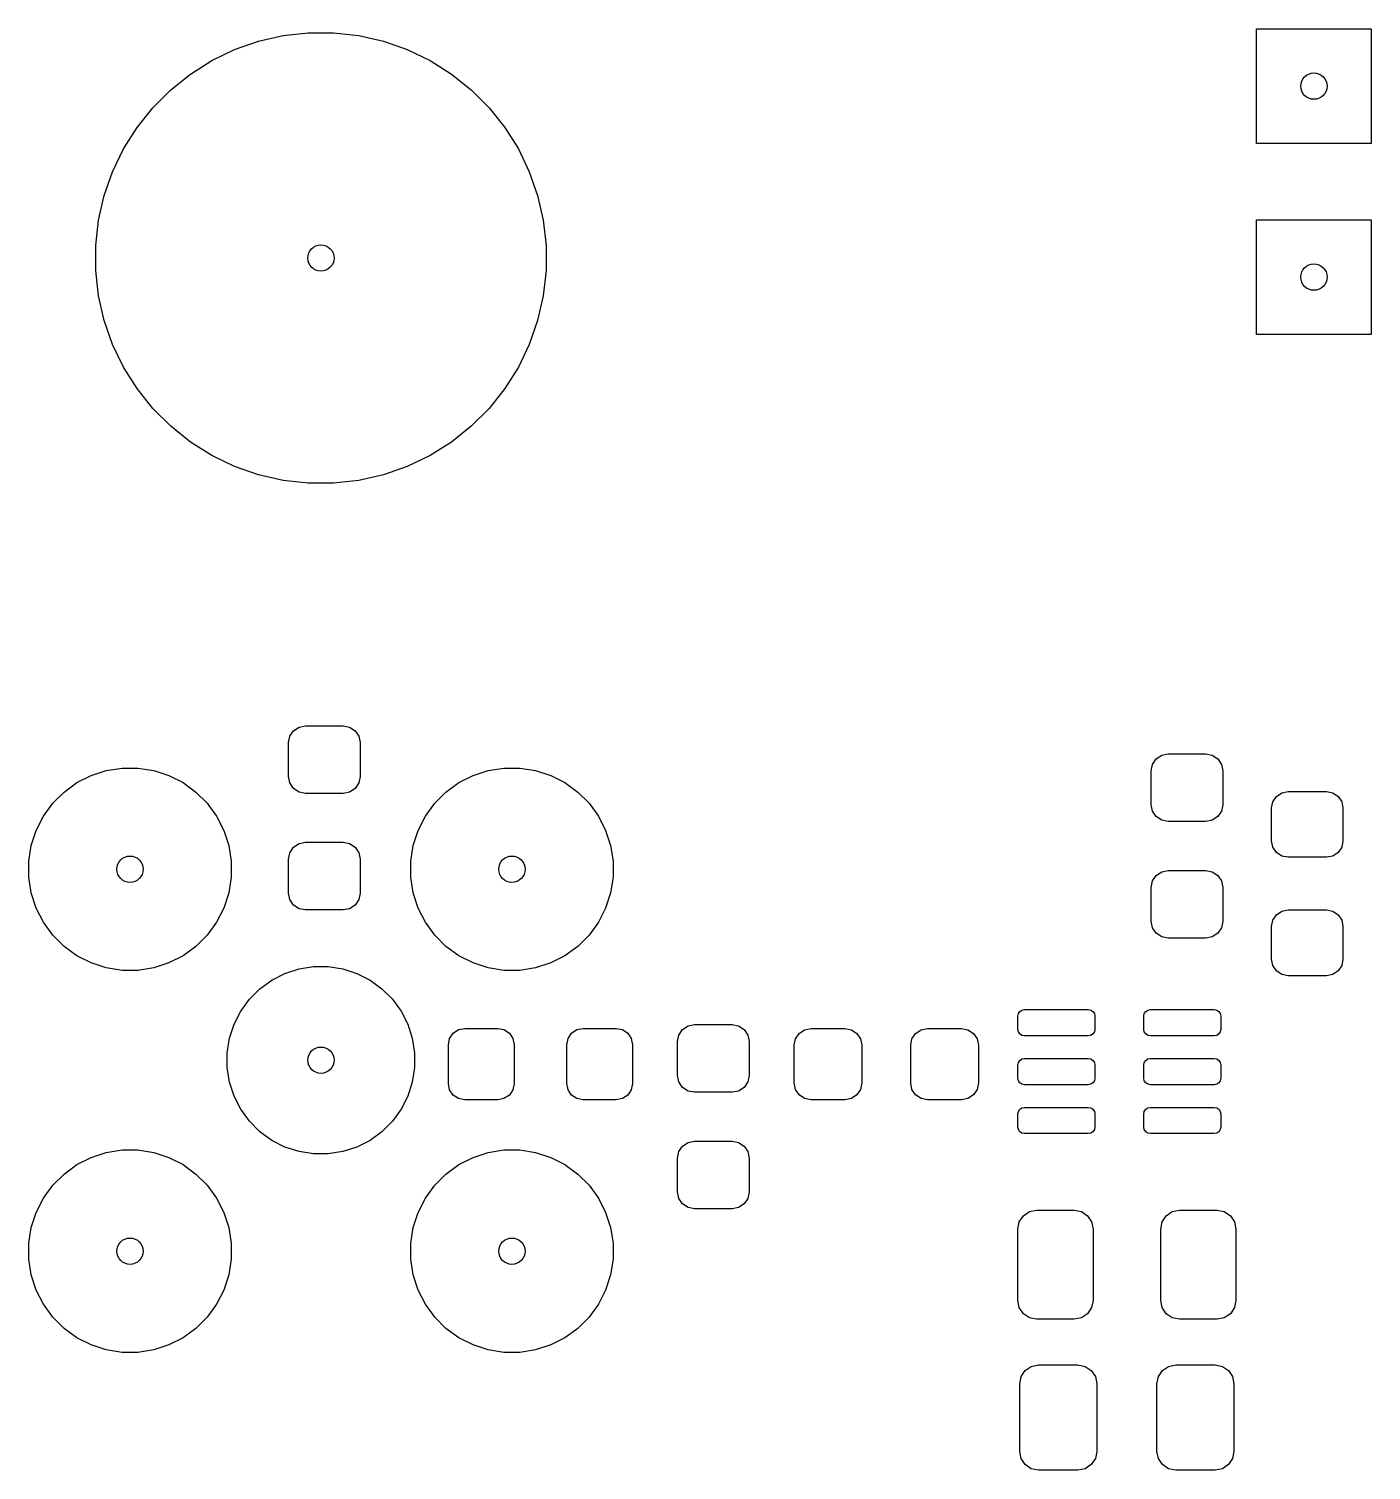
# Model space of a CAD drawing. Header units: inches. Extents: x -2.14 to 1.75, y 0.51 to 2.77.
# Drawn here: x -2.143 to -1.44, y 1.99 to 2.745 of the extents above; entities that cross this region are included whole.
import ezdxf

# ---------------------------------------------------------------- set-up
doc = ezdxf.new("R2010")
doc.units = ezdxf.units.IN
doc.header["$MEASUREMENT"] = 0
doc.layers.add('BLACK', color=250, linetype='CONTINUOUS')

msp = doc.modelspace()

# ---------------------------------------------------------------- linework, layer by layer
at = {"layer": 'BLACK', "linetype": 'CONTINUOUS'}
for p, q in [((-2.0227, 2.73849), (-2.00978, 2.74144)), ((-2.00978, 2.74144), (-1.99662, 2.74292)), ((-1.99662, 2.74292), (-1.98338, 2.74292)), ((-1.98338, 2.74292), (-1.97022, 2.74144)), ((-1.97022, 2.74144), (-1.9573, 2.73849)), ((-1.5, 2.685), (-1.5, 2.745)), ((-1.5, 2.745), (-1.44, 2.745)), ((-1.44, 2.745), (-1.44, 2.685)), ((-2.04713, 2.72837), (-2.0352, 2.73412)), ((-2.0352, 2.73412), (-2.0227, 2.73849)), ((-1.9573, 2.73849), (-1.9448, 2.73412)), ((-1.9448, 2.73412), (-1.93287, 2.72837)), ((-2.05835, 2.72133), (-2.04713, 2.72837)), ((-1.93287, 2.72837), (-1.92165, 2.72133)), ((-2.0687, 2.71307), (-2.05835, 2.72133)), ((-1.92165, 2.72133), (-1.9113, 2.71307)), ((-2.07807, 2.7037), (-2.0687, 2.71307)), ((-1.9113, 2.71307), (-1.90193, 2.7037)), ((-2.08633, 2.69335), (-2.07807, 2.7037)), ((-1.90193, 2.7037), (-1.89367, 2.69335)), ((-2.09337, 2.68213), (-2.08633, 2.69335)), ((-1.89367, 2.69335), (-1.88663, 2.68213)), ((-2.09912, 2.6702), (-2.09337, 2.68213)), ((-1.88663, 2.68213), (-1.88088, 2.6702)), ((-1.44, 2.685), (-1.5, 2.685)), ((-2.10349, 2.6577), (-2.09912, 2.6702)), ((-1.88088, 2.6702), (-1.87651, 2.6577)), ((-2.10644, 2.64478), (-2.10349, 2.6577)), ((-1.87651, 2.6577), (-1.87356, 2.64478)), ((-2.10792, 2.63162), (-2.10644, 2.64478)), ((-1.87356, 2.64478), (-1.87208, 2.63162)), ((-1.5, 2.585), (-1.5, 2.645)), ((-1.5, 2.645), (-1.44, 2.645)), ((-1.44, 2.645), (-1.44, 2.585)), ((-2.10792, 2.61838), (-2.10792, 2.63162)), ((-1.87208, 2.63162), (-1.87208, 2.61838)), ((-2.10644, 2.60522), (-2.10792, 2.61838)), ((-1.87208, 2.61838), (-1.87356, 2.60522)), ((-2.10349, 2.5923), (-2.10644, 2.60522)), ((-1.87356, 2.60522), (-1.87651, 2.5923)), ((-2.09912, 2.5798), (-2.10349, 2.5923)), ((-1.87651, 2.5923), (-1.88088, 2.5798)), ((-1.44, 2.585), (-1.5, 2.585)), ((-2.09337, 2.56787), (-2.09912, 2.5798)), ((-1.88088, 2.5798), (-1.88663, 2.56787)), ((-2.08633, 2.55665), (-2.09337, 2.56787)), ((-1.88663, 2.56787), (-1.89367, 2.55665)), ((-2.07807, 2.5463), (-2.08633, 2.55665)), ((-1.89367, 2.55665), (-1.90193, 2.5463)), ((-2.0687, 2.53693), (-2.07807, 2.5463)), ((-1.90193, 2.5463), (-1.9113, 2.53693)), ((-2.05835, 2.52867), (-2.0687, 2.53693)), ((-1.9113, 2.53693), (-1.92165, 2.52867)), ((-2.04713, 2.52163), (-2.05835, 2.52867)), ((-1.92165, 2.52867), (-1.93287, 2.52163)), ((-2.0352, 2.51588), (-2.04713, 2.52163)), ((-1.93287, 2.52163), (-1.9448, 2.51588)), ((-2.0227, 2.51151), (-2.0352, 2.51588)), ((-1.9448, 2.51588), (-1.9573, 2.51151)), ((-2.00978, 2.50856), (-2.0227, 2.51151)), ((-1.99662, 2.50708), (-2.00978, 2.50856)), ((-1.98338, 2.50708), (-1.99662, 2.50708)), ((-1.97022, 2.50856), (-1.98338, 2.50708)), ((-1.9573, 2.51151), (-1.97022, 2.50856)), ((-2.00625, 2.37465), (-2.00433, 2.37752)), ((-2.00433, 2.37752), (-2.00146, 2.37944)), ((-2.00146, 2.37944), (-1.99807, 2.38012)), ((-1.99807, 2.38012), (-1.97839, 2.38012)), ((-1.97839, 2.38012), (-1.975, 2.37944)), ((-1.975, 2.37944), (-1.97212, 2.37752)), ((-1.97212, 2.37752), (-1.9702, 2.37465)), ((-2.00693, 2.37126), (-2.00625, 2.37465)), ((-2.00693, 2.35354), (-2.00693, 2.37126)), ((-1.9702, 2.37465), (-1.96953, 2.37126)), ((-1.96953, 2.37126), (-1.96953, 2.35354)), ((-1.55448, 2.35989), (-1.55256, 2.36276)), ((-1.55256, 2.36276), (-1.54969, 2.36468)), ((-1.54969, 2.36468), (-1.5463, 2.36535)), ((-1.5463, 2.36535), (-1.52661, 2.36535)), ((-1.52661, 2.36535), (-1.52322, 2.36468)), ((-1.52322, 2.36468), (-1.52035, 2.36276)), ((-1.52035, 2.36276), (-1.51843, 2.35989)), ((-2.11034, 2.3541), (-2.10241, 2.35668)), ((-2.10241, 2.35668), (-2.09417, 2.35799)), ((-2.09417, 2.35799), (-2.08583, 2.35799)), ((-2.08583, 2.35799), (-2.07759, 2.35668)), ((-2.07759, 2.35668), (-2.06966, 2.3541)), ((-1.91034, 2.3541), (-1.90241, 2.35668)), ((-1.90241, 2.35668), (-1.89417, 2.35799)), ((-1.89417, 2.35799), (-1.88583, 2.35799)), ((-1.88583, 2.35799), (-1.87759, 2.35668)), ((-1.87759, 2.35668), (-1.86966, 2.3541)), ((-1.55516, 2.3565), (-1.55448, 2.35989)), ((-1.55516, 2.33878), (-1.55516, 2.3565)), ((-1.51843, 2.35989), (-1.51776, 2.3565)), ((-1.51776, 2.3565), (-1.51776, 2.33878)), ((-2.12452, 2.34542), (-2.11777, 2.35032)), ((-2.11777, 2.35032), (-2.11034, 2.3541)), ((-2.06966, 2.3541), (-2.06223, 2.35032)), ((-2.06223, 2.35032), (-2.05548, 2.34542)), ((-2.00625, 2.35015), (-2.00693, 2.35354)), ((-2.00433, 2.34728), (-2.00625, 2.35015)), ((-2.00146, 2.34536), (-2.00433, 2.34728)), ((-1.97212, 2.34728), (-1.975, 2.34536)), ((-1.9702, 2.35015), (-1.97212, 2.34728)), ((-1.96953, 2.35354), (-1.9702, 2.35015)), ((-1.92452, 2.34542), (-1.91777, 2.35032)), ((-1.91777, 2.35032), (-1.91034, 2.3541)), ((-1.86966, 2.3541), (-1.86223, 2.35032)), ((-1.86223, 2.35032), (-1.85548, 2.34542)), ((-2.13532, 2.33277), (-2.13042, 2.33952)), ((-2.13042, 2.33952), (-2.12452, 2.34542)), ((-2.05548, 2.34542), (-2.04958, 2.33952)), ((-2.04958, 2.33952), (-2.04468, 2.33277)), ((-1.99807, 2.34469), (-2.00146, 2.34536)), ((-1.97839, 2.34469), (-1.99807, 2.34469)), ((-1.975, 2.34536), (-1.97839, 2.34469)), ((-1.93532, 2.33277), (-1.93042, 2.33952)), ((-1.93042, 2.33952), (-1.92452, 2.34542)), ((-1.85548, 2.34542), (-1.84958, 2.33952)), ((-1.84958, 2.33952), (-1.84468, 2.33277)), ((-1.49217, 2.33706), (-1.49151, 2.34035)), ((-1.49151, 2.34035), (-1.48964, 2.34315)), ((-1.48964, 2.34315), (-1.48685, 2.34501)), ((-1.48685, 2.34501), (-1.48355, 2.34567)), ((-1.48355, 2.34567), (-1.46338, 2.34567)), ((-1.46338, 2.34567), (-1.46008, 2.34501)), ((-1.46008, 2.34501), (-1.45729, 2.34315)), ((-1.45729, 2.34315), (-1.45542, 2.34035)), ((-1.45542, 2.34035), (-1.45476, 2.33706)), ((-2.1391, 2.32534), (-2.13532, 2.33277)), ((-2.04468, 2.33277), (-2.0409, 2.32534)), ((-1.9391, 2.32534), (-1.93532, 2.33277)), ((-1.84468, 2.33277), (-1.8409, 2.32534)), ((-1.55448, 2.33539), (-1.55516, 2.33878)), ((-1.55256, 2.33252), (-1.55448, 2.33539)), ((-1.54969, 2.3306), (-1.55256, 2.33252)), ((-1.52035, 2.33252), (-1.52322, 2.3306)), ((-1.51843, 2.33539), (-1.52035, 2.33252)), ((-1.51776, 2.33878), (-1.51843, 2.33539)), ((-1.49217, 2.31983), (-1.49217, 2.33706)), ((-1.45476, 2.33706), (-1.45476, 2.31983)), ((-2.14168, 2.31741), (-2.1391, 2.32534)), ((-2.0409, 2.32534), (-2.03832, 2.31741)), ((-1.94168, 2.31741), (-1.9391, 2.32534)), ((-1.8409, 2.32534), (-1.83832, 2.31741)), ((-1.5463, 2.32992), (-1.54969, 2.3306)), ((-1.52661, 2.32992), (-1.5463, 2.32992)), ((-1.52322, 2.3306), (-1.52661, 2.32992)), ((-2.14299, 2.30917), (-2.14168, 2.31741)), ((-2.03832, 2.31741), (-2.03701, 2.30917)), ((-2.00433, 2.3165), (-2.00146, 2.31842)), ((-2.00146, 2.31842), (-1.99807, 2.31909)), ((-1.99807, 2.31909), (-1.97839, 2.31909)), ((-1.97839, 2.31909), (-1.975, 2.31842)), ((-1.975, 2.31842), (-1.97212, 2.3165)), ((-1.94299, 2.30917), (-1.94168, 2.31741)), ((-1.83832, 2.31741), (-1.83701, 2.30917)), ((-1.49151, 2.31654), (-1.49217, 2.31983)), ((-1.45476, 2.31983), (-1.45542, 2.31654)), ((-2.00693, 2.31024), (-2.00625, 2.31363)), ((-2.00693, 2.29252), (-2.00693, 2.31024)), ((-2.00625, 2.31363), (-2.00433, 2.3165)), ((-1.97212, 2.3165), (-1.9702, 2.31363)), ((-1.9702, 2.31363), (-1.96953, 2.31024)), ((-1.96953, 2.31024), (-1.96953, 2.29252)), ((-1.48964, 2.31374), (-1.49151, 2.31654)), ((-1.48685, 2.31188), (-1.48964, 2.31374)), ((-1.48355, 2.31122), (-1.48685, 2.31188)), ((-1.46338, 2.31122), (-1.48355, 2.31122)), ((-1.46008, 2.31188), (-1.46338, 2.31122)), ((-1.45729, 2.31374), (-1.46008, 2.31188)), ((-1.45542, 2.31654), (-1.45729, 2.31374)), ((-2.14299, 2.30083), (-2.14299, 2.30917)), ((-2.03701, 2.30917), (-2.03701, 2.30083)), ((-1.94299, 2.30083), (-1.94299, 2.30917)), ((-1.83701, 2.30917), (-1.83701, 2.30083)), ((-1.55448, 2.29886), (-1.55256, 2.30174)), ((-1.55256, 2.30174), (-1.54969, 2.30366)), ((-1.54969, 2.30366), (-1.5463, 2.30433)), ((-1.5463, 2.30433), (-1.52661, 2.30433)), ((-1.52661, 2.30433), (-1.52322, 2.30366)), ((-1.52322, 2.30366), (-1.52035, 2.30174)), ((-1.52035, 2.30174), (-1.51843, 2.29886)), ((-2.14168, 2.29259), (-2.14299, 2.30083)), ((-2.03701, 2.30083), (-2.03832, 2.29259)), ((-1.94168, 2.29259), (-1.94299, 2.30083)), ((-1.83701, 2.30083), (-1.83832, 2.29259)), ((-1.55516, 2.29547), (-1.55448, 2.29886)), ((-1.55516, 2.27776), (-1.55516, 2.29547)), ((-1.51843, 2.29886), (-1.51776, 2.29547)), ((-1.51776, 2.29547), (-1.51776, 2.27776)), ((-2.1391, 2.28466), (-2.14168, 2.29259)), ((-2.03832, 2.29259), (-2.0409, 2.28466)), ((-2.00625, 2.28913), (-2.00693, 2.29252)), ((-2.00433, 2.28626), (-2.00625, 2.28913)), ((-1.9702, 2.28913), (-1.97212, 2.28626)), ((-1.96953, 2.29252), (-1.9702, 2.28913)), ((-1.9391, 2.28466), (-1.94168, 2.29259)), ((-1.83832, 2.29259), (-1.8409, 2.28466)), ((-2.13532, 2.27723), (-2.1391, 2.28466)), ((-2.0409, 2.28466), (-2.04468, 2.27723)), ((-2.00146, 2.28434), (-2.00433, 2.28626)), ((-1.99807, 2.28366), (-2.00146, 2.28434)), ((-1.97839, 2.28366), (-1.99807, 2.28366)), ((-1.975, 2.28434), (-1.97839, 2.28366)), ((-1.97212, 2.28626), (-1.975, 2.28434)), ((-1.93532, 2.27723), (-1.9391, 2.28466)), ((-1.8409, 2.28466), (-1.84468, 2.27723)), ((-1.49151, 2.27834), (-1.48964, 2.28114)), ((-1.48964, 2.28114), (-1.48685, 2.28301)), ((-1.48685, 2.28301), (-1.48355, 2.28366)), ((-1.48355, 2.28366), (-1.46338, 2.28366)), ((-1.46338, 2.28366), (-1.46008, 2.28301)), ((-1.46008, 2.28301), (-1.45729, 2.28114)), ((-1.45729, 2.28114), (-1.45542, 2.27834)), ((-2.13042, 2.27048), (-2.13532, 2.27723)), ((-2.04468, 2.27723), (-2.04958, 2.27048)), ((-1.93042, 2.27048), (-1.93532, 2.27723)), ((-1.84468, 2.27723), (-1.84958, 2.27048)), ((-1.55448, 2.27437), (-1.55516, 2.27776)), ((-1.55256, 2.27149), (-1.55448, 2.27437)), ((-1.54969, 2.26957), (-1.55256, 2.27149)), ((-1.52035, 2.27149), (-1.52322, 2.26957)), ((-1.51843, 2.27437), (-1.52035, 2.27149)), ((-1.51776, 2.27776), (-1.51843, 2.27437)), ((-1.49217, 2.27505), (-1.49151, 2.27834)), ((-1.49217, 2.25782), (-1.49217, 2.27505)), ((-1.45542, 2.27834), (-1.45476, 2.27505)), ((-1.45476, 2.27505), (-1.45476, 2.25782)), ((-2.12452, 2.26458), (-2.13042, 2.27048)), ((-2.11777, 2.25968), (-2.12452, 2.26458)), ((-2.05548, 2.26458), (-2.06223, 2.25968)), ((-2.04958, 2.27048), (-2.05548, 2.26458)), ((-1.92452, 2.26458), (-1.93042, 2.27048)), ((-1.91777, 2.25968), (-1.92452, 2.26458)), ((-1.85548, 2.26458), (-1.86223, 2.25968)), ((-1.84958, 2.27048), (-1.85548, 2.26458)), ((-1.5463, 2.2689), (-1.54969, 2.26957)), ((-1.52661, 2.2689), (-1.5463, 2.2689)), ((-1.52322, 2.26957), (-1.52661, 2.2689)), ((-2.11034, 2.2559), (-2.11777, 2.25968)), ((-2.06223, 2.25968), (-2.06966, 2.2559)), ((-1.91034, 2.2559), (-1.91777, 2.25968)), ((-1.86223, 2.25968), (-1.86966, 2.2559)), ((-1.49151, 2.25453), (-1.49217, 2.25782)), ((-1.45476, 2.25782), (-1.45542, 2.25453)), ((-2.10241, 2.25332), (-2.11034, 2.2559)), ((-2.09417, 2.25201), (-2.10241, 2.25332)), ((-2.08583, 2.25201), (-2.09417, 2.25201)), ((-2.07759, 2.25332), (-2.08583, 2.25201)), ((-2.06966, 2.2559), (-2.07759, 2.25332)), ((-2.01571, 2.24696), (-2.00883, 2.25047)), ((-2.00883, 2.25047), (-2.00149, 2.25285)), ((-2.00149, 2.25285), (-1.99386, 2.25406)), ((-1.99386, 2.25406), (-1.98614, 2.25406)), ((-1.98614, 2.25406), (-1.97851, 2.25285)), ((-1.97851, 2.25285), (-1.97117, 2.25047)), ((-1.97117, 2.25047), (-1.96429, 2.24696)), ((-1.90241, 2.25332), (-1.91034, 2.2559)), ((-1.89417, 2.25201), (-1.90241, 2.25332)), ((-1.88583, 2.25201), (-1.89417, 2.25201)), ((-1.87759, 2.25332), (-1.88583, 2.25201)), ((-1.86966, 2.2559), (-1.87759, 2.25332)), ((-1.48964, 2.25174), (-1.49151, 2.25453)), ((-1.48685, 2.24987), (-1.48964, 2.25174)), ((-1.48355, 2.24921), (-1.48685, 2.24987)), ((-1.46338, 2.24921), (-1.48355, 2.24921)), ((-1.46008, 2.24987), (-1.46338, 2.24921)), ((-1.45729, 2.25174), (-1.46008, 2.24987)), ((-1.45542, 2.25453), (-1.45729, 2.25174)), ((-2.02742, 2.23696), (-2.02196, 2.24242)), ((-2.02196, 2.24242), (-2.01571, 2.24696)), ((-1.96429, 2.24696), (-1.95804, 2.24242)), ((-1.95804, 2.24242), (-1.95258, 2.23696)), ((-2.03196, 2.23071), (-2.02742, 2.23696)), ((-1.95258, 2.23696), (-1.94804, 2.23071)), ((-2.03547, 2.22383), (-2.03196, 2.23071)), ((-1.94804, 2.23071), (-1.94453, 2.22383)), ((-1.62504, 2.22805), (-1.62478, 2.22937)), ((-1.62504, 2.22116), (-1.62504, 2.22805)), ((-1.62478, 2.22937), (-1.62403, 2.23049)), ((-1.62403, 2.23049), (-1.62291, 2.23123)), ((-1.62291, 2.23123), (-1.62159, 2.2315)), ((-1.62159, 2.2315), (-1.58813, 2.2315)), ((-1.58813, 2.2315), (-1.58681, 2.23123)), ((-1.58681, 2.23123), (-1.58569, 2.23049)), ((-1.58569, 2.23049), (-1.58495, 2.22937)), ((-1.58495, 2.22937), (-1.58469, 2.22805)), ((-1.58469, 2.22805), (-1.58469, 2.22116)), ((-1.55909, 2.22805), (-1.55883, 2.22937)), ((-1.55909, 2.22116), (-1.55909, 2.22805)), ((-1.55883, 2.22937), (-1.55809, 2.23049)), ((-1.55809, 2.23049), (-1.55697, 2.23123)), ((-1.55697, 2.23123), (-1.55565, 2.2315)), ((-1.55565, 2.2315), (-1.52219, 2.2315)), ((-1.52219, 2.2315), (-1.52087, 2.23123)), ((-1.52087, 2.23123), (-1.51975, 2.23049)), ((-1.51975, 2.23049), (-1.519, 2.22937)), ((-1.519, 2.22937), (-1.51874, 2.22805)), ((-1.51874, 2.22805), (-1.51874, 2.22116)), ((-2.03785, 2.21649), (-2.03547, 2.22383)), ((-1.94453, 2.22383), (-1.94215, 2.21649)), ((-1.92261, 2.21634), (-1.92075, 2.21913)), ((-1.92075, 2.21913), (-1.91795, 2.221)), ((-1.91795, 2.221), (-1.91466, 2.22165)), ((-1.91466, 2.22165), (-1.89743, 2.22165)), ((-1.89743, 2.22165), (-1.89414, 2.221)), ((-1.89414, 2.221), (-1.89134, 2.21913)), ((-1.89134, 2.21913), (-1.88947, 2.21634)), ((-1.8606, 2.21634), (-1.85874, 2.21913)), ((-1.85874, 2.21913), (-1.85594, 2.221)), ((-1.85594, 2.221), (-1.85265, 2.22165)), ((-1.85265, 2.22165), (-1.83542, 2.22165)), ((-1.83542, 2.22165), (-1.83213, 2.221)), ((-1.83213, 2.221), (-1.82933, 2.21913)), ((-1.82933, 2.21913), (-1.82747, 2.21634)), ((-1.80251, 2.21815), (-1.80059, 2.22103)), ((-1.80059, 2.22103), (-1.79772, 2.22295)), ((-1.79772, 2.22295), (-1.79433, 2.22362)), ((-1.79433, 2.22362), (-1.77465, 2.22362)), ((-1.77465, 2.22362), (-1.77126, 2.22295)), ((-1.77126, 2.22295), (-1.76838, 2.22103)), ((-1.76838, 2.22103), (-1.76646, 2.21815)), ((-1.74149, 2.21619), (-1.73957, 2.21906)), ((-1.73957, 2.21906), (-1.7367, 2.22098)), ((-1.7367, 2.22098), (-1.73331, 2.22165)), ((-1.73331, 2.22165), (-1.71559, 2.22165)), ((-1.71559, 2.22165), (-1.7122, 2.22098)), ((-1.7122, 2.22098), (-1.70933, 2.21906)), ((-1.70933, 2.21906), (-1.70741, 2.21619)), ((-1.68047, 2.21619), (-1.67855, 2.21906)), ((-1.67855, 2.21906), (-1.67567, 2.22098)), ((-1.67567, 2.22098), (-1.67228, 2.22165)), ((-1.67228, 2.22165), (-1.65457, 2.22165)), ((-1.65457, 2.22165), (-1.65118, 2.22098)), ((-1.65118, 2.22098), (-1.6483, 2.21906)), ((-1.6483, 2.21906), (-1.64638, 2.21619)), ((-1.62478, 2.21984), (-1.62504, 2.22116)), ((-1.62403, 2.21873), (-1.62478, 2.21984)), ((-1.62291, 2.21798), (-1.62403, 2.21873)), ((-1.58569, 2.21873), (-1.58681, 2.21798)), ((-1.58495, 2.21984), (-1.58569, 2.21873)), ((-1.58469, 2.22116), (-1.58495, 2.21984)), ((-1.55883, 2.21984), (-1.55909, 2.22116)), ((-1.55809, 2.21873), (-1.55883, 2.21984)), ((-1.55697, 2.21798), (-1.55809, 2.21873)), ((-1.51975, 2.21873), (-1.52087, 2.21798)), ((-1.519, 2.21984), (-1.51975, 2.21873)), ((-1.51874, 2.22116), (-1.519, 2.21984)), ((-2.03906, 2.20886), (-2.03785, 2.21649)), ((-1.94215, 2.21649), (-1.94094, 2.20886)), ((-1.92327, 2.21304), (-1.92261, 2.21634)), ((-1.92327, 2.19286), (-1.92327, 2.21304)), ((-1.88947, 2.21634), (-1.88882, 2.21304)), ((-1.88882, 2.21304), (-1.88882, 2.19286)), ((-1.86126, 2.21304), (-1.8606, 2.21634)), ((-1.86126, 2.19286), (-1.86126, 2.21304)), ((-1.82747, 2.21634), (-1.82681, 2.21304)), ((-1.82681, 2.21304), (-1.82681, 2.19286)), ((-1.80319, 2.21476), (-1.80251, 2.21815)), ((-1.80319, 2.19705), (-1.80319, 2.21476)), ((-1.76646, 2.21815), (-1.76579, 2.21476)), ((-1.76579, 2.21476), (-1.76579, 2.19705)), ((-1.74217, 2.2128), (-1.74149, 2.21619)), ((-1.74217, 2.19311), (-1.74217, 2.2128)), ((-1.70741, 2.21619), (-1.70673, 2.2128)), ((-1.70673, 2.2128), (-1.70673, 2.19311)), ((-1.68114, 2.2128), (-1.68047, 2.21619)), ((-1.68114, 2.19311), (-1.68114, 2.2128)), ((-1.64638, 2.21619), (-1.64571, 2.2128)), ((-1.64571, 2.2128), (-1.64571, 2.19311)), ((-1.62159, 2.21772), (-1.62291, 2.21798)), ((-1.58813, 2.21772), (-1.62159, 2.21772)), ((-1.58681, 2.21798), (-1.58813, 2.21772)), ((-1.55565, 2.21772), (-1.55697, 2.21798)), ((-1.52219, 2.21772), (-1.55565, 2.21772)), ((-1.52087, 2.21798), (-1.52219, 2.21772)), ((-2.03906, 2.20114), (-2.03906, 2.20886)), ((-1.94094, 2.20886), (-1.94094, 2.20114)), ((-1.62504, 2.20246), (-1.62478, 2.20378)), ((-1.62478, 2.20378), (-1.62403, 2.2049)), ((-1.62403, 2.2049), (-1.62291, 2.20564)), ((-1.62291, 2.20564), (-1.62159, 2.20591)), ((-1.62159, 2.20591), (-1.58813, 2.20591)), ((-1.58813, 2.20591), (-1.58681, 2.20564)), ((-1.58681, 2.20564), (-1.58569, 2.2049)), ((-1.58569, 2.2049), (-1.58495, 2.20378)), ((-1.58495, 2.20378), (-1.58469, 2.20246)), ((-1.55909, 2.20246), (-1.55883, 2.20378)), ((-1.55883, 2.20378), (-1.55809, 2.2049)), ((-1.55809, 2.2049), (-1.55697, 2.20564)), ((-1.55697, 2.20564), (-1.55565, 2.20591)), ((-1.55565, 2.20591), (-1.52219, 2.20591)), ((-1.52219, 2.20591), (-1.52087, 2.20564)), ((-1.52087, 2.20564), (-1.51975, 2.2049)), ((-1.51975, 2.2049), (-1.519, 2.20378)), ((-1.519, 2.20378), (-1.51874, 2.20246)), ((-2.03785, 2.19351), (-2.03906, 2.20114)), ((-1.94094, 2.20114), (-1.94215, 2.19351)), ((-1.80251, 2.19366), (-1.80319, 2.19705)), ((-1.76579, 2.19705), (-1.76646, 2.19366)), ((-1.62504, 2.19557), (-1.62504, 2.20246)), ((-1.58469, 2.20246), (-1.58469, 2.19557)), ((-1.55909, 2.19557), (-1.55909, 2.20246)), ((-1.51874, 2.20246), (-1.51874, 2.19557)), ((-2.03547, 2.18617), (-2.03785, 2.19351)), ((-1.94215, 2.19351), (-1.94453, 2.18617)), ((-1.92261, 2.18957), (-1.92327, 2.19286)), ((-1.92075, 2.18677), (-1.92261, 2.18957)), ((-1.88947, 2.18957), (-1.89134, 2.18677)), ((-1.88882, 2.19286), (-1.88947, 2.18957)), ((-1.8606, 2.18957), (-1.86126, 2.19286)), ((-1.85874, 2.18677), (-1.8606, 2.18957)), ((-1.82747, 2.18957), (-1.82933, 2.18677)), ((-1.82681, 2.19286), (-1.82747, 2.18957)), ((-1.80059, 2.19078), (-1.80251, 2.19366)), ((-1.79772, 2.18886), (-1.80059, 2.19078)), ((-1.79433, 2.18819), (-1.79772, 2.18886)), ((-1.77126, 2.18886), (-1.77465, 2.18819)), ((-1.76838, 2.19078), (-1.77126, 2.18886)), ((-1.76646, 2.19366), (-1.76838, 2.19078)), ((-1.74149, 2.18972), (-1.74217, 2.19311)), ((-1.73957, 2.18685), (-1.74149, 2.18972)), ((-1.70741, 2.18972), (-1.70933, 2.18685)), ((-1.70673, 2.19311), (-1.70741, 2.18972)), ((-1.68047, 2.18972), (-1.68114, 2.19311)), ((-1.67855, 2.18685), (-1.68047, 2.18972)), ((-1.64638, 2.18972), (-1.6483, 2.18685)), ((-1.64571, 2.19311), (-1.64638, 2.18972)), ((-1.62478, 2.19425), (-1.62504, 2.19557)), ((-1.62403, 2.19313), (-1.62478, 2.19425)), ((-1.62291, 2.19239), (-1.62403, 2.19313)), ((-1.62159, 2.19213), (-1.62291, 2.19239)), ((-1.58813, 2.19213), (-1.62159, 2.19213)), ((-1.58681, 2.19239), (-1.58813, 2.19213)), ((-1.58569, 2.19313), (-1.58681, 2.19239)), ((-1.58495, 2.19425), (-1.58569, 2.19313)), ((-1.58469, 2.19557), (-1.58495, 2.19425)), ((-1.55883, 2.19425), (-1.55909, 2.19557)), ((-1.55809, 2.19313), (-1.55883, 2.19425)), ((-1.55697, 2.19239), (-1.55809, 2.19313)), ((-1.55565, 2.19213), (-1.55697, 2.19239)), ((-1.52219, 2.19213), (-1.55565, 2.19213)), ((-1.52087, 2.19239), (-1.52219, 2.19213)), ((-1.51975, 2.19313), (-1.52087, 2.19239)), ((-1.519, 2.19425), (-1.51975, 2.19313)), ((-1.51874, 2.19557), (-1.519, 2.19425)), ((-2.03196, 2.17929), (-2.03547, 2.18617)), ((-1.94453, 2.18617), (-1.94804, 2.17929)), ((-1.91795, 2.18491), (-1.92075, 2.18677)), ((-1.91466, 2.18425), (-1.91795, 2.18491)), ((-1.89743, 2.18425), (-1.91466, 2.18425)), ((-1.89414, 2.18491), (-1.89743, 2.18425)), ((-1.89134, 2.18677), (-1.89414, 2.18491)), ((-1.85594, 2.18491), (-1.85874, 2.18677)), ((-1.85265, 2.18425), (-1.85594, 2.18491)), ((-1.83542, 2.18425), (-1.85265, 2.18425)), ((-1.83213, 2.18491), (-1.83542, 2.18425)), ((-1.82933, 2.18677), (-1.83213, 2.18491)), ((-1.77465, 2.18819), (-1.79433, 2.18819)), ((-1.7367, 2.18493), (-1.73957, 2.18685)), ((-1.73331, 2.18425), (-1.7367, 2.18493)), ((-1.71559, 2.18425), (-1.73331, 2.18425)), ((-1.7122, 2.18493), (-1.71559, 2.18425)), ((-1.70933, 2.18685), (-1.7122, 2.18493)), ((-1.67567, 2.18493), (-1.67855, 2.18685)), ((-1.67228, 2.18425), (-1.67567, 2.18493)), ((-1.65457, 2.18425), (-1.67228, 2.18425)), ((-1.65118, 2.18493), (-1.65457, 2.18425)), ((-1.6483, 2.18685), (-1.65118, 2.18493)), ((-2.02742, 2.17304), (-2.03196, 2.17929)), ((-1.94804, 2.17929), (-1.95258, 2.17304)), ((-1.62504, 2.17687), (-1.62478, 2.17819)), ((-1.62504, 2.16998), (-1.62504, 2.17687)), ((-1.62478, 2.17819), (-1.62403, 2.17931)), ((-1.62403, 2.17931), (-1.62291, 2.18005)), ((-1.62291, 2.18005), (-1.62159, 2.18031)), ((-1.62159, 2.18031), (-1.58813, 2.18031)), ((-1.58813, 2.18031), (-1.58681, 2.18005)), ((-1.58681, 2.18005), (-1.58569, 2.17931)), ((-1.58569, 2.17931), (-1.58495, 2.17819)), ((-1.58495, 2.17819), (-1.58469, 2.17687)), ((-1.58469, 2.17687), (-1.58469, 2.16998)), ((-1.55909, 2.17687), (-1.55883, 2.17819)), ((-1.55909, 2.16998), (-1.55909, 2.17687)), ((-1.55883, 2.17819), (-1.55809, 2.17931)), ((-1.55809, 2.17931), (-1.55697, 2.18005)), ((-1.55697, 2.18005), (-1.55565, 2.18031)), ((-1.55565, 2.18031), (-1.52219, 2.18031)), ((-1.52219, 2.18031), (-1.52087, 2.18005)), ((-1.52087, 2.18005), (-1.51975, 2.17931)), ((-1.51975, 2.17931), (-1.519, 2.17819)), ((-1.519, 2.17819), (-1.51874, 2.17687)), ((-1.51874, 2.17687), (-1.51874, 2.16998)), ((-2.02196, 2.16758), (-2.02742, 2.17304)), ((-2.01571, 2.16304), (-2.02196, 2.16758)), ((-1.95804, 2.16758), (-1.96429, 2.16304)), ((-1.95258, 2.17304), (-1.95804, 2.16758)), ((-1.62478, 2.16866), (-1.62504, 2.16998)), ((-1.62403, 2.16754), (-1.62478, 2.16866)), ((-1.62291, 2.1668), (-1.62403, 2.16754)), ((-1.62159, 2.16654), (-1.62291, 2.1668)), ((-1.58813, 2.16654), (-1.62159, 2.16654)), ((-1.58681, 2.1668), (-1.58813, 2.16654)), ((-1.58569, 2.16754), (-1.58681, 2.1668)), ((-1.58495, 2.16866), (-1.58569, 2.16754)), ((-1.58469, 2.16998), (-1.58495, 2.16866)), ((-1.55883, 2.16866), (-1.55909, 2.16998)), ((-1.55809, 2.16754), (-1.55883, 2.16866)), ((-1.55697, 2.1668), (-1.55809, 2.16754)), ((-1.55565, 2.16654), (-1.55697, 2.1668)), ((-1.52219, 2.16654), (-1.55565, 2.16654)), ((-1.52087, 2.1668), (-1.52219, 2.16654)), ((-1.51975, 2.16754), (-1.52087, 2.1668)), ((-1.519, 2.16866), (-1.51975, 2.16754)), ((-1.51874, 2.16998), (-1.519, 2.16866)), ((-2.00883, 2.15953), (-2.01571, 2.16304)), ((-2.00149, 2.15715), (-2.00883, 2.15953)), ((-1.97117, 2.15953), (-1.97851, 2.15715)), ((-1.96429, 2.16304), (-1.97117, 2.15953)), ((-1.80251, 2.15713), (-1.80059, 2.16)), ((-1.80059, 2.16), (-1.79772, 2.16192)), ((-1.79772, 2.16192), (-1.79433, 2.1626)), ((-1.79433, 2.1626), (-1.77465, 2.1626)), ((-1.77465, 2.1626), (-1.77126, 2.16192)), ((-1.77126, 2.16192), (-1.76838, 2.16)), ((-1.76838, 2.16), (-1.76646, 2.15713)), ((-2.11777, 2.15032), (-2.11034, 2.1541)), ((-2.11034, 2.1541), (-2.10241, 2.15668)), ((-2.10241, 2.15668), (-2.09417, 2.15799)), ((-2.09417, 2.15799), (-2.08583, 2.15799)), ((-2.08583, 2.15799), (-2.07759, 2.15668)), ((-2.07759, 2.15668), (-2.06966, 2.1541)), ((-2.06966, 2.1541), (-2.06223, 2.15032)), ((-1.99386, 2.15594), (-2.00149, 2.15715)), ((-1.98614, 2.15594), (-1.99386, 2.15594)), ((-1.97851, 2.15715), (-1.98614, 2.15594)), ((-1.91777, 2.15032), (-1.91034, 2.1541)), ((-1.91034, 2.1541), (-1.90241, 2.15668)), ((-1.90241, 2.15668), (-1.89417, 2.15799)), ((-1.89417, 2.15799), (-1.88583, 2.15799)), ((-1.88583, 2.15799), (-1.87759, 2.15668)), ((-1.87759, 2.15668), (-1.86966, 2.1541)), ((-1.86966, 2.1541), (-1.86223, 2.15032)), ((-1.80319, 2.15374), (-1.80251, 2.15713)), ((-1.80319, 2.13602), (-1.80319, 2.15374)), ((-1.76646, 2.15713), (-1.76579, 2.15374)), ((-1.76579, 2.15374), (-1.76579, 2.13602)), ((-2.13042, 2.13952), (-2.12452, 2.14542)), ((-2.12452, 2.14542), (-2.11777, 2.15032)), ((-2.06223, 2.15032), (-2.05548, 2.14542)), ((-2.05548, 2.14542), (-2.04958, 2.13952)), ((-1.93042, 2.13952), (-1.92452, 2.14542)), ((-1.92452, 2.14542), (-1.91777, 2.15032)), ((-1.86223, 2.15032), (-1.85548, 2.14542)), ((-1.85548, 2.14542), (-1.84958, 2.13952)), ((-2.13532, 2.13277), (-2.13042, 2.13952)), ((-2.04958, 2.13952), (-2.04468, 2.13277)), ((-1.93532, 2.13277), (-1.93042, 2.13952)), ((-1.84958, 2.13952), (-1.84468, 2.13277)), ((-1.80251, 2.13263), (-1.80319, 2.13602)), ((-1.76579, 2.13602), (-1.76646, 2.13263)), ((-2.1391, 2.12534), (-2.13532, 2.13277)), ((-2.04468, 2.13277), (-2.0409, 2.12534)), ((-1.9391, 2.12534), (-1.93532, 2.13277)), ((-1.84468, 2.13277), (-1.8409, 2.12534)), ((-1.80059, 2.12976), (-1.80251, 2.13263)), ((-1.79772, 2.12784), (-1.80059, 2.12976)), ((-1.76838, 2.12976), (-1.77126, 2.12784)), ((-1.76646, 2.13263), (-1.76838, 2.12976)), ((-2.14168, 2.11741), (-2.1391, 2.12534)), ((-2.0409, 2.12534), (-2.03832, 2.11741)), ((-1.94168, 2.11741), (-1.9391, 2.12534)), ((-1.8409, 2.12534), (-1.83832, 2.11741)), ((-1.79433, 2.12717), (-1.79772, 2.12784)), ((-1.77465, 2.12717), (-1.79433, 2.12717)), ((-1.77126, 2.12784), (-1.77465, 2.12717)), ((-1.62429, 2.12038), (-1.62216, 2.12357)), ((-1.62216, 2.12357), (-1.61896, 2.12571)), ((-1.61896, 2.12571), (-1.6152, 2.12646)), ((-1.6152, 2.12646), (-1.59551, 2.12646)), ((-1.59551, 2.12646), (-1.59175, 2.12571)), ((-1.59175, 2.12571), (-1.58855, 2.12357)), ((-1.58855, 2.12357), (-1.58642, 2.12038)), ((-1.54949, 2.12038), (-1.54735, 2.12357)), ((-1.54735, 2.12357), (-1.54416, 2.12571)), ((-1.54416, 2.12571), (-1.54039, 2.12646)), ((-1.54039, 2.12646), (-1.52071, 2.12646)), ((-1.52071, 2.12646), (-1.51694, 2.12571)), ((-1.51694, 2.12571), (-1.51375, 2.12357)), ((-1.51375, 2.12357), (-1.51162, 2.12038)), ((-2.14299, 2.10917), (-2.14168, 2.11741)), ((-2.03832, 2.11741), (-2.03701, 2.10917)), ((-1.94299, 2.10917), (-1.94168, 2.11741)), ((-1.83832, 2.11741), (-1.83701, 2.10917)), ((-1.62504, 2.11661), (-1.62429, 2.12038)), ((-1.62504, 2.07921), (-1.62504, 2.11661)), ((-1.58642, 2.12038), (-1.58567, 2.11661)), ((-1.58567, 2.11661), (-1.58567, 2.07921)), ((-1.55024, 2.11661), (-1.54949, 2.12038)), ((-1.55024, 2.07921), (-1.55024, 2.11661)), ((-1.51162, 2.12038), (-1.51087, 2.11661)), ((-1.51087, 2.11661), (-1.51087, 2.07921)), ((-2.14299, 2.10083), (-2.14299, 2.10917)), ((-2.03701, 2.10917), (-2.03701, 2.10083)), ((-1.94299, 2.10083), (-1.94299, 2.10917)), ((-1.83701, 2.10917), (-1.83701, 2.10083)), ((-2.14168, 2.09259), (-2.14299, 2.10083)), ((-2.03701, 2.10083), (-2.03832, 2.09259)), ((-1.94168, 2.09259), (-1.94299, 2.10083)), ((-1.83701, 2.10083), (-1.83832, 2.09259)), ((-2.1391, 2.08466), (-2.14168, 2.09259)), ((-2.03832, 2.09259), (-2.0409, 2.08466)), ((-1.9391, 2.08466), (-1.94168, 2.09259)), ((-1.83832, 2.09259), (-1.8409, 2.08466)), ((-2.13532, 2.07723), (-2.1391, 2.08466)), ((-2.0409, 2.08466), (-2.04468, 2.07723)), ((-1.93532, 2.07723), (-1.9391, 2.08466)), ((-1.8409, 2.08466), (-1.84468, 2.07723)), ((-2.13042, 2.07048), (-2.13532, 2.07723)), ((-2.04468, 2.07723), (-2.04958, 2.07048)), ((-1.93042, 2.07048), (-1.93532, 2.07723)), ((-1.84468, 2.07723), (-1.84958, 2.07048)), ((-1.62429, 2.07545), (-1.62504, 2.07921)), ((-1.62216, 2.07225), (-1.62429, 2.07545)), ((-1.58642, 2.07545), (-1.58855, 2.07225)), ((-1.58567, 2.07921), (-1.58642, 2.07545)), ((-1.54949, 2.07545), (-1.55024, 2.07921)), ((-1.54735, 2.07225), (-1.54949, 2.07545)), ((-1.51162, 2.07545), (-1.51375, 2.07225)), ((-1.51087, 2.07921), (-1.51162, 2.07545)), ((-2.12452, 2.06458), (-2.13042, 2.07048)), ((-2.04958, 2.07048), (-2.05548, 2.06458)), ((-1.92452, 2.06458), (-1.93042, 2.07048)), ((-1.84958, 2.07048), (-1.85548, 2.06458)), ((-1.61896, 2.07012), (-1.62216, 2.07225)), ((-1.6152, 2.06937), (-1.61896, 2.07012)), ((-1.59551, 2.06937), (-1.6152, 2.06937)), ((-1.59175, 2.07012), (-1.59551, 2.06937)), ((-1.58855, 2.07225), (-1.59175, 2.07012)), ((-1.54416, 2.07012), (-1.54735, 2.07225)), ((-1.54039, 2.06937), (-1.54416, 2.07012)), ((-1.52071, 2.06937), (-1.54039, 2.06937)), ((-1.51694, 2.07012), (-1.52071, 2.06937)), ((-1.51375, 2.07225), (-1.51694, 2.07012)), ((-2.11777, 2.05968), (-2.12452, 2.06458)), ((-2.05548, 2.06458), (-2.06223, 2.05968)), ((-1.91777, 2.05968), (-1.92452, 2.06458)), ((-1.85548, 2.06458), (-1.86223, 2.05968)), ((-2.11034, 2.0559), (-2.11777, 2.05968)), ((-2.10241, 2.05332), (-2.11034, 2.0559)), ((-2.09417, 2.05201), (-2.10241, 2.05332)), ((-2.07759, 2.05332), (-2.08583, 2.05201)), ((-2.06966, 2.0559), (-2.07759, 2.05332)), ((-2.06223, 2.05968), (-2.06966, 2.0559)), ((-1.91034, 2.0559), (-1.91777, 2.05968)), ((-1.90241, 2.05332), (-1.91034, 2.0559)), ((-1.89417, 2.05201), (-1.90241, 2.05332)), ((-1.87759, 2.05332), (-1.88583, 2.05201)), ((-1.86966, 2.0559), (-1.87759, 2.05332)), ((-1.86223, 2.05968), (-1.86966, 2.0559)), ((-2.08583, 2.05201), (-2.09417, 2.05201)), ((-1.88583, 2.05201), (-1.89417, 2.05201)), ((-1.61798, 2.04472), (-1.61421, 2.04547)), ((-1.61421, 2.04547), (-1.59354, 2.04547)), ((-1.59354, 2.04547), (-1.58978, 2.04472)), ((-1.54613, 2.04472), (-1.54236, 2.04547)), ((-1.54236, 2.04547), (-1.52169, 2.04547)), ((-1.52169, 2.04547), (-1.51793, 2.04472)), ((-1.62406, 2.03563), (-1.62331, 2.0394)), ((-1.62331, 2.0394), (-1.62117, 2.04259)), ((-1.62117, 2.04259), (-1.61798, 2.04472)), ((-1.58978, 2.04472), (-1.58658, 2.04259)), ((-1.58658, 2.04259), (-1.58445, 2.0394)), ((-1.58445, 2.0394), (-1.5837, 2.03563)), ((-1.5522, 2.03563), (-1.55146, 2.0394)), ((-1.55146, 2.0394), (-1.54932, 2.04259)), ((-1.54932, 2.04259), (-1.54613, 2.04472)), ((-1.51793, 2.04472), (-1.51473, 2.04259)), ((-1.51473, 2.04259), (-1.5126, 2.0394)), ((-1.5126, 2.0394), (-1.51185, 2.03563)), ((-1.62406, 2.0002), (-1.62406, 2.03563)), ((-1.5837, 2.03563), (-1.5837, 2.0002)), ((-1.5522, 2.0002), (-1.5522, 2.03563)), ((-1.51185, 2.03563), (-1.51185, 2.0002)), ((-1.62331, 1.99643), (-1.62406, 2.0002)), ((-1.5837, 2.0002), (-1.58445, 1.99643)), ((-1.55146, 1.99643), (-1.5522, 2.0002)), ((-1.51185, 2.0002), (-1.5126, 1.99643)), ((-1.62117, 1.99324), (-1.62331, 1.99643)), ((-1.61798, 1.9911), (-1.62117, 1.99324)), ((-1.58658, 1.99324), (-1.58978, 1.9911)), ((-1.58445, 1.99643), (-1.58658, 1.99324)), ((-1.54932, 1.99324), (-1.55146, 1.99643)), ((-1.54613, 1.9911), (-1.54932, 1.99324)), ((-1.51473, 1.99324), (-1.51793, 1.9911)), ((-1.5126, 1.99643), (-1.51473, 1.99324)), ((-1.61421, 1.99035), (-1.61798, 1.9911)), ((-1.59354, 1.99035), (-1.61421, 1.99035)), ((-1.58978, 1.9911), (-1.59354, 1.99035)), ((-1.54236, 1.99035), (-1.54613, 1.9911)), ((-1.52169, 1.99035), (-1.54236, 1.99035)), ((-1.51793, 1.9911), (-1.52169, 1.99035))]:
    msp.add_line(p, q, dxfattribs=at)
at = {"layer": 'BLACK'}
for centre in [(-1.47, 2.715), (-1.99, 2.625), (-1.47, 2.615), (-2.09, 2.305), (-1.89, 2.305), (-1.99, 2.205), (-2.09, 2.105), (-1.89, 2.105)]:
    msp.add_circle(centre, 0.00689, dxfattribs=at)
at = {"layer": 'WHITE'}
for centre in [(-1.47, 2.715), (-1.99, 2.625), (-1.47, 2.615), (-2.09, 2.305), (-1.89, 2.305), (-1.99, 2.205), (-2.09, 2.105), (-1.89, 2.105)]:
    msp.add_circle(centre, 0.00689, dxfattribs=at)

doc.saveas('drawing.dxf')
